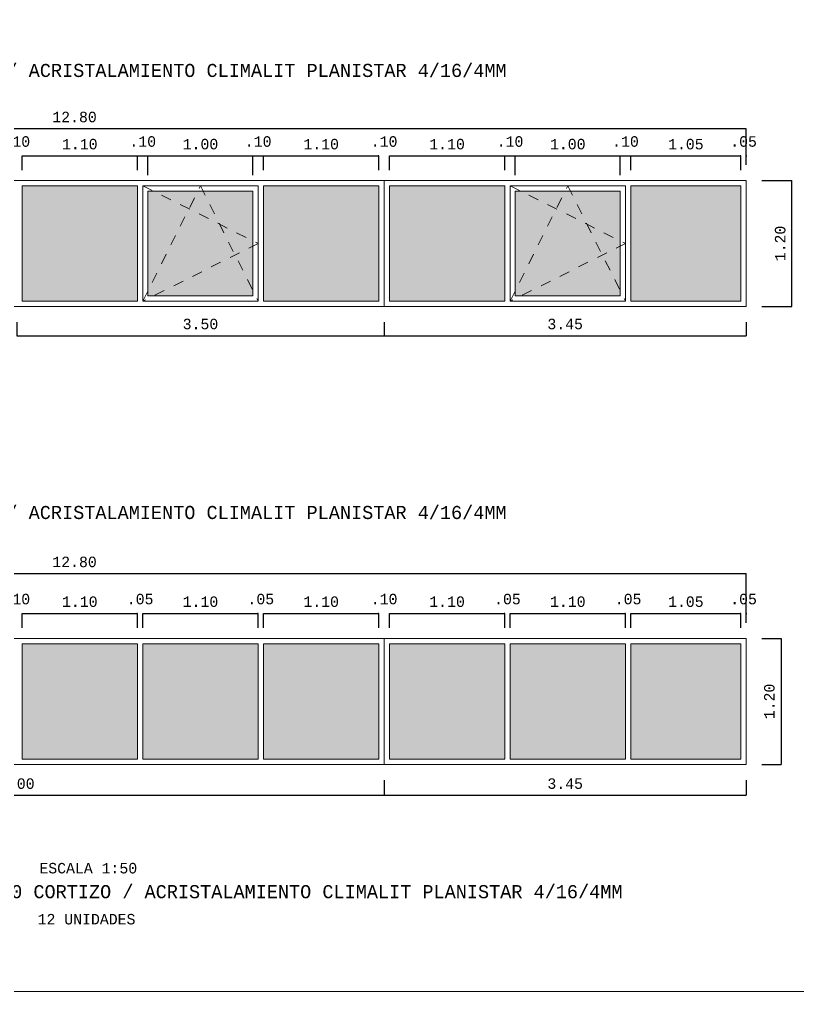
# Model space of a CAD drawing. Header units: millimetres. Extents: x 3472 to 4311, y 0 to 1645.
# Drawn here: x 3810.29 to 3817.72, y 1188.4 to 1197.67 of the extents above; entities that cross this region are included whole.
import ezdxf

# ---------------------------------------------------------------- set-up
doc = ezdxf.new("R2010")
doc.units = ezdxf.units.MM
doc.header["$LTSCALE"] = 0.1
doc.header["$PDMODE"] = 35
doc.linetypes.add('CONTINUA', pattern=[0])
doc.linetypes.add('PUNTOS', pattern=[0.25, 0, -0.25])
doc.layers.get('0').update_dxf_attribs({"lineweight": 9})
doc.layers.get('DEFPOINTS').update_dxf_attribs({"lineweight": 9})
for name, color, linetype, lineweight in [('A_cotas', 7, 'Continuous', 9), ('CARPINTERIAS', 7, 'PUNTOS', 9), ('Leyenda', 7, 'Continuous', 9)]:
    doc.layers.add(name, color=color, linetype=linetype, lineweight=lineweight)
doc.layers.add('COTAS-EXT', color=7, linetype='CONTINUA', lineweight=9, true_color=0x2e2e2e)
doc.styles.add('FUTURA', font='LUCON.TTF')
doc.styles.get("Standard").update_dxf_attribs({"font": 'LUCON.TTF'})
doc.dimstyles.new('ESCALA-100-INT', dxfattribs={"dimtxt": 0.15, "dimasz": 0.012, "dimexe": 0, "dimexo": 0, "dimgap": 0.05, "dimtad": 1, "dimzin": 4, "dimdsep": 46, "dimtxsty": 'Standard', "dimblk1": '1', "dimblk2": '1', "dimsah": 1, "dimcen": 0, "dimse1": 1, "dimse2": 1, "dimclrd": 256, "dimclrt": 7, "dimadec": 0, "dimazin": 0, "dimtfac": 1, "dimtofl": 0, "dimtmove": 2, "dimatfit": 3, "dimldrblk": '1', "dimfxl": 1, "dimtolj": 1, "dimtzin": 0, "dimarcsym": 0})

# ---------------------------------------------------------------- blocks, each defined once
blk = doc.blocks.new('*D225')
at = {"layer": 'COTAS-EXT', "lineweight": -2}
for p, q in [((3810.2161, 1196.3665), (3810.2091, 1196.3665)), ((3810.2161, 1196.231), (3810.2161, 1196.3665)), ((3810.3161, 1196.231), (3810.3161, 1196.3665)), ((3810.3161, 1196.3665), (3810.3231, 1196.3665))]:
    blk.add_line(p, q, dxfattribs=at)
at = {"layer": 'DEFPOINTS', "color": 0}
for p in [(3810.3161, 1196.3665), (3810.2161, 1196.081), (3810.3161, 1196.081)]:
    blk.add_point(p, dxfattribs=at)
at = {"layer": 'COTAS-EXT', "color": 250, "insert": (3810.2661, 1196.5021), "char_height": 0.1, "attachment_point": 5}
blk.add_mtext('\\A1;.10', dxfattribs=at)
blk = doc.blocks.new('1')
at = {"layer": 'A_cotas'}
blk.add_line((0, 0), (0, 0), dxfattribs=at)
at = {"layer": 'A_cotas', "linetype": 'Continuous', "const_width": 2.44}
blk.add_lwpolyline([(0, -6.1), (0, 6.1)], dxfattribs=at)
blk = doc.blocks.new('_NONE')
at = {"color": 0, "linetype": 'ByBlock'}
blk.add_circle((0, 0), 0.25, dxfattribs=at)
blk = doc.blocks.new('*D226')
at = {"layer": 'COTAS-EXT', "lineweight": -2}
for p, q in [((3810.3161, 1196.231), (3810.3161, 1196.3665)), ((3810.3161, 1196.3665), (3811.4161, 1196.3665)), ((3811.4161, 1196.231), (3811.4161, 1196.3665))]:
    blk.add_line(p, q, dxfattribs=at)
at = {"layer": 'DEFPOINTS', "color": 0}
for p in [(3811.4161, 1196.3665), (3810.3161, 1196.081), (3811.4161, 1196.081, 0)]:
    blk.add_point(p, dxfattribs=at)
at = {"layer": 'COTAS-EXT', "color": 250, "insert": (3810.8661, 1196.4771), "char_height": 0.1, "attachment_point": 5}
blk.add_mtext('\\A1;1.10', dxfattribs=at)
blk = doc.blocks.new('*D227')
at = {"layer": 'COTAS-EXT', "lineweight": -2}
for p, q in [((3811.4161, 1196.231), (3811.4161, 1196.3665)), ((3811.4161, 1196.3665), (3811.5161, 1196.3665)), ((3811.5161, 1196.181), (3811.5161, 1196.3665))]:
    blk.add_line(p, q, dxfattribs=at)
at = {"layer": 'DEFPOINTS', "color": 0}
for p in [(3811.5161, 1196.3665), (3811.4161, 1196.081), (3811.5161, 1196.031)]:
    blk.add_point(p, dxfattribs=at)
at = {"layer": 'COTAS-EXT', "color": 250, "insert": (3811.4661, 1196.5021), "char_height": 0.1, "attachment_point": 5}
blk.add_mtext('\\A1;.10', dxfattribs=at)
blk = doc.blocks.new('*D228')
at = {"layer": 'COTAS-EXT', "lineweight": -2}
for p, q in [((3811.5161, 1196.181), (3811.5161, 1196.3665)), ((3811.5161, 1196.3665), (3812.5161, 1196.3665)), ((3812.5161, 1196.181), (3812.5161, 1196.3665))]:
    blk.add_line(p, q, dxfattribs=at)
at = {"layer": 'DEFPOINTS', "color": 0}
for p in [(3812.5161, 1196.3665), (3811.5161, 1196.031), (3812.5161, 1196.031)]:
    blk.add_point(p, dxfattribs=at)
at = {"layer": 'COTAS-EXT', "color": 250, "insert": (3812.0161, 1196.4771), "char_height": 0.1, "attachment_point": 5}
blk.add_mtext('\\A1;1.00', dxfattribs=at)
blk = doc.blocks.new('*D229')
at = {"layer": 'COTAS-EXT', "lineweight": -2}
for p, q in [((3812.5161, 1196.181), (3812.5161, 1196.3665)), ((3812.5161, 1196.3665), (3812.6161, 1196.3665)), ((3812.6161, 1196.231), (3812.6161, 1196.3665))]:
    blk.add_line(p, q, dxfattribs=at)
at = {"layer": 'DEFPOINTS', "color": 0}
for p in [(3812.6161, 1196.3665), (3812.6161, 1196.081, 0), (3812.5161, 1196.031)]:
    blk.add_point(p, dxfattribs=at)
at = {"layer": 'COTAS-EXT', "color": 250, "insert": (3812.5661, 1196.5021), "char_height": 0.1, "attachment_point": 5}
blk.add_mtext('\\A1;.10', dxfattribs=at)
blk = doc.blocks.new('*D230')
at = {"layer": 'COTAS-EXT', "lineweight": -2}
for p, q in [((3812.6161, 1196.231), (3812.6161, 1196.3665)), ((3812.6161, 1196.3665), (3813.7161, 1196.3665)), ((3813.7161, 1196.231), (3813.7161, 1196.3665))]:
    blk.add_line(p, q, dxfattribs=at)
at = {"layer": 'DEFPOINTS', "color": 0}
for p in [(3813.7161, 1196.3665), (3812.6161, 1196.081), (3813.7161, 1196.081)]:
    blk.add_point(p, dxfattribs=at)
at = {"layer": 'COTAS-EXT', "color": 250, "insert": (3813.1661, 1196.4771), "char_height": 0.1, "attachment_point": 5}
blk.add_mtext('\\A1;1.10', dxfattribs=at)
blk = doc.blocks.new('*D231')
at = {"layer": 'COTAS-EXT', "lineweight": -2}
for p, q in [((3813.7161, 1196.3665), (3813.7091, 1196.3665)), ((3813.7161, 1196.231), (3813.7161, 1196.3665)), ((3813.8161, 1196.231), (3813.8161, 1196.3665)), ((3813.8161, 1196.3665), (3813.8231, 1196.3665))]:
    blk.add_line(p, q, dxfattribs=at)
at = {"layer": 'DEFPOINTS', "color": 0}
for p in [(3813.8161, 1196.3665), (3813.7161, 1196.081), (3813.8161, 1196.081)]:
    blk.add_point(p, dxfattribs=at)
at = {"layer": 'COTAS-EXT', "color": 250, "insert": (3813.7661, 1196.5021), "char_height": 0.1, "attachment_point": 5}
blk.add_mtext('\\A1;.10', dxfattribs=at)
blk = doc.blocks.new('*D232')
at = {"layer": 'COTAS-EXT', "lineweight": -2}
for p, q in [((3813.8161, 1196.231), (3813.8161, 1196.3665)), ((3813.8161, 1196.3665), (3814.9161, 1196.3665)), ((3814.9161, 1196.231), (3814.9161, 1196.3665))]:
    blk.add_line(p, q, dxfattribs=at)
at = {"layer": 'DEFPOINTS', "color": 0}
for p in [(3814.9161, 1196.3665), (3813.8161, 1196.081), (3814.9161, 1196.081, 0)]:
    blk.add_point(p, dxfattribs=at)
at = {"layer": 'COTAS-EXT', "color": 250, "insert": (3814.3661, 1196.4771), "char_height": 0.1, "attachment_point": 5}
blk.add_mtext('\\A1;1.10', dxfattribs=at)
blk = doc.blocks.new('*D233')
at = {"layer": 'COTAS-EXT', "lineweight": -2}
for p, q in [((3814.9161, 1196.231), (3814.9161, 1196.3665)), ((3814.9161, 1196.3665), (3815.0161, 1196.3665)), ((3815.0161, 1196.181), (3815.0161, 1196.3665))]:
    blk.add_line(p, q, dxfattribs=at)
at = {"layer": 'DEFPOINTS', "color": 0}
for p in [(3815.0161, 1196.3665), (3814.9161, 1196.081), (3815.0161, 1196.031)]:
    blk.add_point(p, dxfattribs=at)
at = {"layer": 'COTAS-EXT', "color": 250, "insert": (3814.9661, 1196.5021), "char_height": 0.1, "attachment_point": 5}
blk.add_mtext('\\A1;.10', dxfattribs=at)
blk = doc.blocks.new('*D234')
at = {"layer": 'COTAS-EXT', "lineweight": -2}
for p, q in [((3815.0161, 1196.181), (3815.0161, 1196.3665)), ((3815.0161, 1196.3665), (3816.0161, 1196.3665)), ((3816.0161, 1196.181), (3816.0161, 1196.3665))]:
    blk.add_line(p, q, dxfattribs=at)
at = {"layer": 'DEFPOINTS', "color": 0}
for p in [(3816.0161, 1196.3665), (3815.0161, 1196.031), (3816.0161, 1196.031)]:
    blk.add_point(p, dxfattribs=at)
at = {"layer": 'COTAS-EXT', "color": 250, "insert": (3815.5161, 1196.4771), "char_height": 0.1, "attachment_point": 5}
blk.add_mtext('\\A1;1.00', dxfattribs=at)
blk = doc.blocks.new('*D235')
at = {"layer": 'COTAS-EXT', "lineweight": -2}
for p, q in [((3816.0161, 1196.181), (3816.0161, 1196.3665)), ((3816.0161, 1196.3665), (3816.1161, 1196.3665)), ((3816.1161, 1196.231), (3816.1161, 1196.3665))]:
    blk.add_line(p, q, dxfattribs=at)
at = {"layer": 'DEFPOINTS', "color": 0}
for p in [(3816.1161, 1196.3665), (3816.1161, 1196.081, 0), (3816.0161, 1196.031)]:
    blk.add_point(p, dxfattribs=at)
at = {"layer": 'COTAS-EXT', "color": 250, "insert": (3816.0661, 1196.5021), "char_height": 0.1, "attachment_point": 5}
blk.add_mtext('\\A1;.10', dxfattribs=at)
blk = doc.blocks.new('*D236')
at = {"layer": 'COTAS-EXT', "lineweight": -2}
for p, q in [((3816.1161, 1196.231), (3816.1161, 1196.3665)), ((3816.1161, 1196.3665), (3817.1662, 1196.3665)), ((3817.1662, 1196.231), (3817.1662, 1196.3665))]:
    blk.add_line(p, q, dxfattribs=at)
at = {"layer": 'DEFPOINTS', "color": 0}
for p in [(3817.1662, 1196.3665), (3816.1161, 1196.081), (3817.1662, 1196.081)]:
    blk.add_point(p, dxfattribs=at)
at = {"layer": 'COTAS-EXT', "color": 250, "insert": (3816.6411, 1196.4771), "char_height": 0.1, "attachment_point": 5}
blk.add_mtext('\\A1;1.05', dxfattribs=at)
blk = doc.blocks.new('*D237')
at = {"layer": 'COTAS-EXT', "lineweight": -2}
for p, q in [((3817.1662, 1196.3665), (3817.1592, 1196.3665)), ((3817.1662, 1196.231), (3817.1662, 1196.3665)), ((3817.2162, 1196.281), (3817.2162, 1196.3665)), ((3817.2162, 1196.3665), (3817.2232, 1196.3665))]:
    blk.add_line(p, q, dxfattribs=at)
at = {"layer": 'DEFPOINTS', "color": 0}
for p in [(3817.2162, 1196.3665), (3817.1662, 1196.081), (3817.2162, 1196.131)]:
    blk.add_point(p, dxfattribs=at)
at = {"layer": 'COTAS-EXT', "color": 250, "insert": (3817.1912, 1196.5021), "char_height": 0.1, "attachment_point": 5}
blk.add_mtext('\\A1;.05', dxfattribs=at)
blk = doc.blocks.new('*D53')
at = {"layer": 'COTAS-EXT', "lineweight": -2}
for p, q in [((3804.4161, 1196.281), (3804.4161, 1196.6249)), ((3817.2162, 1196.6249), (3804.4161, 1196.6249)), ((3817.2162, 1196.281), (3817.2162, 1196.6249))]:
    blk.add_line(p, q, dxfattribs=at)
at = {"layer": 'DEFPOINTS', "color": 0}
for p in [(3804.4161, 1196.6249), (3804.4161, 1196.131), (3817.2162, 1196.131)]:
    blk.add_point(p, dxfattribs=at)
at = {"layer": 'COTAS-EXT', "color": 250, "insert": (3810.8161, 1196.7354), "char_height": 0.1, "attachment_point": 5}
blk.add_mtext('\\A1;12.80', dxfattribs=at)
blk = doc.blocks.new('*D242')
at = {"layer": 'COTAS-EXT', "lineweight": -2}
for p, q in [((3810.2661, 1194.781), (3810.2661, 1194.6529)), ((3813.7661, 1194.781), (3813.7661, 1194.6529)), ((3810.2661, 1194.6529), (3813.7661, 1194.6529))]:
    blk.add_line(p, q, dxfattribs=at)
at = {"layer": 'DEFPOINTS', "color": 0}
for p in [(3810.2661, 1194.931), (3813.7661, 1194.931), (3813.7661, 1194.6529)]:
    blk.add_point(p, dxfattribs=at)
at = {"layer": 'COTAS-EXT', "color": 250, "insert": (3812.0161, 1194.7634), "char_height": 0.1, "attachment_point": 5}
blk.add_mtext('\\A1;3.50', dxfattribs=at)
blk = doc.blocks.new('*D243')
at = {"layer": 'COTAS-EXT', "lineweight": -2}
for p, q in [((3813.7661, 1194.781), (3813.7661, 1194.6529)), ((3817.2162, 1194.781), (3817.2162, 1194.6529)), ((3813.7661, 1194.6529), (3817.2162, 1194.6529))]:
    blk.add_line(p, q, dxfattribs=at)
at = {"layer": 'DEFPOINTS', "color": 0}
for p in [(3813.7661, 1194.931), (3817.2162, 1194.931), (3817.2162, 1194.6529)]:
    blk.add_point(p, dxfattribs=at)
at = {"layer": 'COTAS-EXT', "color": 250, "insert": (3815.4911, 1194.7634), "char_height": 0.1, "attachment_point": 5}
blk.add_mtext('\\A1;3.45', dxfattribs=at)
blk = doc.blocks.new('*D54')
at = {"layer": 'COTAS-EXT', "lineweight": -2}
for p, q in [((3817.3662, 1196.131), (3817.6513, 1196.131)), ((3817.6513, 1194.931), (3817.6513, 1196.131)), ((3817.3662, 1194.931), (3817.6513, 1194.931))]:
    blk.add_line(p, q, dxfattribs=at)
at = {"layer": 'DEFPOINTS', "color": 0}
for p in [(3817.2162, 1196.131), (3817.6513, 1196.131), (3817.2162, 1194.931)]:
    blk.add_point(p, dxfattribs=at)
at = {"layer": 'COTAS-EXT', "color": 250, "insert": (3817.5407, 1195.531), "char_height": 0.1, "attachment_point": 5, "rotation": 90}
blk.add_mtext('\\A1;1.20', dxfattribs=at)
blk = doc.blocks.new('*D254')
at = {"layer": 'COTAS-EXT', "lineweight": -2}
for p, q in [((3810.2161, 1192.0076), (3810.2091, 1192.0076)), ((3810.2161, 1191.8682), (3810.2161, 1192.0076)), ((3810.3161, 1191.8682), (3810.3161, 1192.0076)), ((3810.3161, 1192.0076), (3810.3231, 1192.0076))]:
    blk.add_line(p, q, dxfattribs=at)
at = {"layer": 'DEFPOINTS', "color": 0}
for p in [(3810.3161, 1192.0076), (3810.2161, 1191.7182), (3810.3161, 1191.7182)]:
    blk.add_point(p, dxfattribs=at)
at = {"layer": 'COTAS-EXT', "color": 250, "insert": (3810.2661, 1192.1431), "char_height": 0.1, "attachment_point": 5}
blk.add_mtext('\\A1;.10', dxfattribs=at)
blk = doc.blocks.new('*D255')
at = {"layer": 'COTAS-EXT', "lineweight": -2}
for p, q in [((3810.3161, 1191.8682), (3810.3161, 1192.0076)), ((3810.3161, 1192.0076), (3811.4161, 1192.0076)), ((3811.4161, 1191.8682), (3811.4161, 1192.0076))]:
    blk.add_line(p, q, dxfattribs=at)
at = {"layer": 'DEFPOINTS', "color": 0}
for p in [(3811.4161, 1192.0076), (3810.3161, 1191.7182), (3811.4161, 1191.7182)]:
    blk.add_point(p, dxfattribs=at)
at = {"layer": 'COTAS-EXT', "color": 250, "insert": (3810.8661, 1192.1181), "char_height": 0.1, "attachment_point": 5}
blk.add_mtext('\\A1;1.10', dxfattribs=at)
blk = doc.blocks.new('*D256')
at = {"layer": 'COTAS-EXT', "lineweight": -2}
for p, q in [((3811.4161, 1192.0076), (3811.4091, 1192.0076)), ((3811.4161, 1191.8682), (3811.4161, 1192.0076)), ((3811.4661, 1191.8682), (3811.4661, 1192.0076)), ((3811.4661, 1192.0076), (3811.4731, 1192.0076))]:
    blk.add_line(p, q, dxfattribs=at)
at = {"layer": 'DEFPOINTS', "color": 0}
for p in [(3811.4661, 1192.0076), (3811.4161, 1191.7182), (3811.4661, 1191.7182)]:
    blk.add_point(p, dxfattribs=at)
at = {"layer": 'COTAS-EXT', "color": 250, "insert": (3811.4411, 1192.1431), "char_height": 0.1, "attachment_point": 5}
blk.add_mtext('\\A1;.05', dxfattribs=at)
blk = doc.blocks.new('*D257')
at = {"layer": 'COTAS-EXT', "lineweight": -2}
for p, q in [((3811.4661, 1191.8682), (3811.4661, 1192.0076)), ((3811.4661, 1192.0076), (3812.5661, 1192.0076)), ((3812.5661, 1191.8682), (3812.5661, 1192.0076))]:
    blk.add_line(p, q, dxfattribs=at)
at = {"layer": 'DEFPOINTS', "color": 0}
for p in [(3812.5661, 1192.0076), (3811.4661, 1191.7182), (3812.5661, 1191.7182)]:
    blk.add_point(p, dxfattribs=at)
at = {"layer": 'COTAS-EXT', "color": 250, "insert": (3812.0161, 1192.1181), "char_height": 0.1, "attachment_point": 5}
blk.add_mtext('\\A1;1.10', dxfattribs=at)
blk = doc.blocks.new('*D258')
at = {"layer": 'COTAS-EXT', "lineweight": -2}
for p, q in [((3812.5661, 1192.0076), (3812.5591, 1192.0076)), ((3812.5661, 1191.8682), (3812.5661, 1192.0076)), ((3812.6161, 1191.8682), (3812.6161, 1192.0076)), ((3812.6161, 1192.0076), (3812.6231, 1192.0076))]:
    blk.add_line(p, q, dxfattribs=at)
at = {"layer": 'DEFPOINTS', "color": 0}
for p in [(3812.6161, 1192.0076), (3812.5661, 1191.7182), (3812.6161, 1191.7182)]:
    blk.add_point(p, dxfattribs=at)
at = {"layer": 'COTAS-EXT', "color": 250, "insert": (3812.5911, 1192.1431), "char_height": 0.1, "attachment_point": 5}
blk.add_mtext('\\A1;.05', dxfattribs=at)
blk = doc.blocks.new('*D259')
at = {"layer": 'COTAS-EXT', "lineweight": -2}
for p, q in [((3812.6161, 1191.8682), (3812.6161, 1192.0076)), ((3812.6161, 1192.0076), (3813.7161, 1192.0076)), ((3813.7161, 1191.8682), (3813.7161, 1192.0076))]:
    blk.add_line(p, q, dxfattribs=at)
at = {"layer": 'DEFPOINTS', "color": 0}
for p in [(3813.7161, 1192.0076), (3812.6161, 1191.7182), (3813.7161, 1191.7182)]:
    blk.add_point(p, dxfattribs=at)
at = {"layer": 'COTAS-EXT', "color": 250, "insert": (3813.1661, 1192.1181), "char_height": 0.1, "attachment_point": 5}
blk.add_mtext('\\A1;1.10', dxfattribs=at)
blk = doc.blocks.new('*D260')
at = {"layer": 'COTAS-EXT', "lineweight": -2}
for p, q in [((3813.7161, 1192.0076), (3813.7091, 1192.0076)), ((3813.7161, 1191.8682), (3813.7161, 1192.0076)), ((3813.8161, 1191.8682), (3813.8161, 1192.0076)), ((3813.8161, 1192.0076), (3813.8231, 1192.0076))]:
    blk.add_line(p, q, dxfattribs=at)
at = {"layer": 'DEFPOINTS', "color": 0}
for p in [(3813.8161, 1192.0076), (3813.7161, 1191.7182), (3813.8161, 1191.7182)]:
    blk.add_point(p, dxfattribs=at)
at = {"layer": 'COTAS-EXT', "color": 250, "insert": (3813.7661, 1192.1431), "char_height": 0.1, "attachment_point": 5}
blk.add_mtext('\\A1;.10', dxfattribs=at)
blk = doc.blocks.new('*D261')
at = {"layer": 'COTAS-EXT', "lineweight": -2}
for p, q in [((3813.8161, 1191.8682), (3813.8161, 1192.0076)), ((3813.8161, 1192.0076), (3814.9161, 1192.0076)), ((3814.9161, 1191.8682), (3814.9161, 1192.0076))]:
    blk.add_line(p, q, dxfattribs=at)
at = {"layer": 'DEFPOINTS', "color": 0}
for p in [(3814.9161, 1192.0076), (3813.8161, 1191.7182), (3814.9161, 1191.7182)]:
    blk.add_point(p, dxfattribs=at)
at = {"layer": 'COTAS-EXT', "color": 250, "insert": (3814.3661, 1192.1181), "char_height": 0.1, "attachment_point": 5}
blk.add_mtext('\\A1;1.10', dxfattribs=at)
blk = doc.blocks.new('*D262')
at = {"layer": 'COTAS-EXT', "lineweight": -2}
for p, q in [((3814.9161, 1192.0076), (3814.9091, 1192.0076)), ((3814.9161, 1191.8682), (3814.9161, 1192.0076)), ((3814.9661, 1191.8682), (3814.9661, 1192.0076)), ((3814.9661, 1192.0076), (3814.9731, 1192.0076))]:
    blk.add_line(p, q, dxfattribs=at)
at = {"layer": 'DEFPOINTS', "color": 0}
for p in [(3814.9661, 1192.0076), (3814.9161, 1191.7182), (3814.9661, 1191.7182)]:
    blk.add_point(p, dxfattribs=at)
at = {"layer": 'COTAS-EXT', "color": 250, "insert": (3814.9411, 1192.1431), "char_height": 0.1, "attachment_point": 5}
blk.add_mtext('\\A1;.05', dxfattribs=at)
blk = doc.blocks.new('*D263')
at = {"layer": 'COTAS-EXT', "lineweight": -2}
for p, q in [((3814.9661, 1191.8682), (3814.9661, 1192.0076)), ((3814.9661, 1192.0076), (3816.0661, 1192.0076)), ((3816.0661, 1191.8682), (3816.0661, 1192.0076))]:
    blk.add_line(p, q, dxfattribs=at)
at = {"layer": 'DEFPOINTS', "color": 0}
for p in [(3816.0661, 1192.0076), (3814.9661, 1191.7182), (3816.0661, 1191.7182)]:
    blk.add_point(p, dxfattribs=at)
at = {"layer": 'COTAS-EXT', "color": 250, "insert": (3815.5161, 1192.1181), "char_height": 0.1, "attachment_point": 5}
blk.add_mtext('\\A1;1.10', dxfattribs=at)
blk = doc.blocks.new('*D264')
at = {"layer": 'COTAS-EXT', "lineweight": -2}
for p, q in [((3816.0661, 1192.0076), (3816.0591, 1192.0076)), ((3816.0661, 1191.8682), (3816.0661, 1192.0076)), ((3816.1161, 1191.8682), (3816.1161, 1192.0076)), ((3816.1161, 1192.0076), (3816.1231, 1192.0076))]:
    blk.add_line(p, q, dxfattribs=at)
at = {"layer": 'DEFPOINTS', "color": 0}
for p in [(3816.1161, 1192.0076), (3816.0661, 1191.7182), (3816.1161, 1191.7182)]:
    blk.add_point(p, dxfattribs=at)
at = {"layer": 'COTAS-EXT', "color": 250, "insert": (3816.0911, 1192.1431), "char_height": 0.1, "attachment_point": 5}
blk.add_mtext('\\A1;.05', dxfattribs=at)
blk = doc.blocks.new('*D265')
at = {"layer": 'COTAS-EXT', "lineweight": -2}
for p, q in [((3816.1161, 1191.8682), (3816.1161, 1192.0076)), ((3816.1161, 1192.0076), (3817.1661, 1192.0076)), ((3817.1661, 1191.8682), (3817.1661, 1192.0076))]:
    blk.add_line(p, q, dxfattribs=at)
at = {"layer": 'DEFPOINTS', "color": 0}
for p in [(3817.1661, 1192.0076), (3816.1161, 1191.7182), (3817.1661, 1191.7182)]:
    blk.add_point(p, dxfattribs=at)
at = {"layer": 'COTAS-EXT', "color": 250, "insert": (3816.6411, 1192.1181), "char_height": 0.1, "attachment_point": 5}
blk.add_mtext('\\A1;1.05', dxfattribs=at)
blk = doc.blocks.new('*D266')
at = {"layer": 'COTAS-EXT', "lineweight": -2}
for p, q in [((3817.1661, 1192.0076), (3817.1591, 1192.0076)), ((3817.1661, 1191.8682), (3817.1661, 1192.0076)), ((3817.2162, 1191.9182), (3817.2162, 1192.0076)), ((3817.2162, 1192.0076), (3817.2232, 1192.0076))]:
    blk.add_line(p, q, dxfattribs=at)
at = {"layer": 'DEFPOINTS', "color": 0}
for p in [(3817.2162, 1192.0076), (3817.1661, 1191.7182), (3817.2162, 1191.7682)]:
    blk.add_point(p, dxfattribs=at)
at = {"layer": 'COTAS-EXT', "color": 250, "insert": (3817.1911, 1192.1431), "char_height": 0.1, "attachment_point": 5}
blk.add_mtext('\\A1;.05', dxfattribs=at)
blk = doc.blocks.new('*D55')
at = {"layer": 'COTAS-EXT', "lineweight": -2}
for p, q in [((3804.4161, 1191.9182), (3804.4161, 1192.3864)), ((3804.4161, 1192.3864), (3817.2162, 1192.3864)), ((3817.2162, 1191.9182), (3817.2162, 1192.3864))]:
    blk.add_line(p, q, dxfattribs=at)
at = {"layer": 'DEFPOINTS', "color": 0}
for p in [(3817.2162, 1192.3864), (3804.4161, 1191.7682), (3817.2162, 1191.7682)]:
    blk.add_point(p, dxfattribs=at)
at = {"layer": 'COTAS-EXT', "color": 250, "insert": (3810.8161, 1192.497), "char_height": 0.1, "attachment_point": 5}
blk.add_mtext('\\A1;12.80', dxfattribs=at)
blk = doc.blocks.new('*D269')
at = {"layer": 'COTAS-EXT', "lineweight": -2}
for p, q in [((3817.3662, 1191.7682), (3817.5479, 1191.7682)), ((3817.5479, 1191.7682), (3817.5479, 1190.5682)), ((3817.3662, 1190.5682), (3817.5479, 1190.5682))]:
    blk.add_line(p, q, dxfattribs=at)
at = {"layer": 'DEFPOINTS', "color": 0}
for p in [(3817.2162, 1191.7682), (3817.2162, 1190.5682), (3817.5479, 1190.5682)]:
    blk.add_point(p, dxfattribs=at)
at = {"layer": 'COTAS-EXT', "color": 250, "insert": (3817.4373, 1191.1682), "char_height": 0.1, "attachment_point": 5, "rotation": 90}
blk.add_mtext('\\A1;1.20', dxfattribs=at)
blk = doc.blocks.new('*D271')
at = {"layer": 'COTAS-EXT', "lineweight": -2}
for p, q in [((3806.7661, 1190.4182), (3806.7661, 1190.2744)), ((3813.7661, 1190.4182), (3813.7661, 1190.2744)), ((3806.7661, 1190.2744), (3813.7661, 1190.2744))]:
    blk.add_line(p, q, dxfattribs=at)
at = {"layer": 'DEFPOINTS', "color": 0}
for p in [(3806.7661, 1190.5682), (3813.7661, 1190.5682), (3813.7661, 1190.2744)]:
    blk.add_point(p, dxfattribs=at)
at = {"layer": 'COTAS-EXT', "color": 250, "insert": (3810.2661, 1190.3849), "char_height": 0.1, "attachment_point": 5}
blk.add_mtext('\\A1;7.00', dxfattribs=at)
blk = doc.blocks.new('*D272')
at = {"layer": 'COTAS-EXT', "lineweight": -2}
for p, q in [((3813.7661, 1190.4182), (3813.7661, 1190.2744)), ((3817.2162, 1190.4182), (3817.2162, 1190.2744)), ((3813.7661, 1190.2744), (3817.2162, 1190.2744))]:
    blk.add_line(p, q, dxfattribs=at)
at = {"layer": 'DEFPOINTS', "color": 0}
for p in [(3813.7661, 1190.5682), (3817.2162, 1190.5682), (3817.2162, 1190.2744)]:
    blk.add_point(p, dxfattribs=at)
at = {"layer": 'COTAS-EXT', "color": 250, "insert": (3815.4911, 1190.3849), "char_height": 0.1, "attachment_point": 5}
blk.add_mtext('\\A1;3.45', dxfattribs=at)

msp = doc.modelspace()

# ---------------------------------------------------------------- hatches: boundary and pattern name
at = {"layer": 'COTAS-EXT'}
h = msp.add_hatch(dxfattribs=at)
h.set_pattern_fill('DOTS', color=256, scale=0.01, angle=90, style=0)
h.set_pattern_definition([(90, (3804.516095, 1194.981035), (-0.015875, 0.0079375), [0, -0.015875])])
h.paths.add_polyline_path([(3805.5161, 1196.031), (3804.5161, 1196.031), (3804.5161, 1195.031), (3805.5161, 1195.031)])
h.paths.add_polyline_path([(3806.7161, 1196.081), (3805.6161, 1196.081), (3805.6161, 1194.981), (3806.7161, 1194.981)])
h.paths.add_polyline_path([(3807.9161, 1196.081), (3806.8161, 1196.081), (3806.8161, 1194.981), (3807.9161, 1194.981)])
h.paths.add_polyline_path([(3809.0161, 1196.031), (3808.0161, 1196.031), (3808.0161, 1195.031), (3809.0161, 1195.031)])
h.paths.add_polyline_path([(3810.2161, 1196.081), (3809.1161, 1196.081), (3809.1161, 1194.981), (3810.2161, 1194.981)])
h.paths.add_polyline_path([(3811.4161, 1196.081), (3810.3161, 1196.081), (3810.3161, 1194.981), (3811.4161, 1194.981)])
h.paths.add_polyline_path([(3812.5161, 1196.031), (3811.5161, 1196.031), (3811.5161, 1195.031), (3812.5161, 1195.031)])
h.paths.add_polyline_path([(3813.7161, 1196.081), (3812.6161, 1196.081), (3812.6161, 1194.981), (3813.7161, 1194.981)])
h.paths.add_polyline_path([(3814.9161, 1196.081), (3813.8161, 1196.081), (3813.8161, 1194.981), (3814.9161, 1194.981)])
h.paths.add_polyline_path([(3816.0161, 1196.031), (3815.0161, 1196.031), (3815.0161, 1195.031), (3816.0161, 1195.031)])
h.paths.add_polyline_path([(3817.1662, 1196.081), (3816.1161, 1196.081), (3816.1161, 1194.981), (3817.1662, 1194.981)])
h = msp.add_hatch(dxfattribs=at)
h.set_pattern_fill('DOTS', color=256, scale=0.01, angle=90, style=0)
h.set_pattern_definition([(90, (3804.466095, 1190.618215), (-0.015875, 0.0079375), [0, -0.015875])])
h.paths.add_polyline_path([(3805.5661, 1191.7182), (3804.4661, 1191.7182), (3804.4661, 1190.6182), (3805.5661, 1190.6182)])
h.paths.add_polyline_path([(3806.7161, 1191.7182), (3805.6161, 1191.7182), (3805.6161, 1190.6182), (3806.7161, 1190.6182)])
h.paths.add_polyline_path([(3807.9161, 1191.7182), (3806.8161, 1191.7182), (3806.8161, 1190.6182), (3807.9161, 1190.6182)])
h.paths.add_polyline_path([(3809.0661, 1191.7182), (3807.9661, 1191.7182), (3807.9661, 1190.6182), (3809.0661, 1190.6182)])
h.paths.add_polyline_path([(3810.2161, 1191.7182), (3809.1161, 1191.7182), (3809.1161, 1190.6182), (3810.2161, 1190.6182)])
h.paths.add_polyline_path([(3811.4161, 1191.7182), (3810.3161, 1191.7182), (3810.3161, 1190.6182), (3811.4161, 1190.6182)])
h.paths.add_polyline_path([(3812.5661, 1191.7182), (3811.4661, 1191.7182), (3811.4661, 1190.6182), (3812.5661, 1190.6182)])
h.paths.add_polyline_path([(3813.7161, 1191.7182), (3812.6161, 1191.7182), (3812.6161, 1190.6182), (3813.7161, 1190.6182)])
h.paths.add_polyline_path([(3814.9161, 1191.7182), (3813.8161, 1191.7182), (3813.8161, 1190.6182), (3814.9161, 1190.6182)])
h.paths.add_polyline_path([(3816.0661, 1191.7182), (3814.9661, 1191.7182), (3814.9661, 1190.6182), (3816.0661, 1190.6182)])
h.paths.add_polyline_path([(3817.1661, 1191.7182), (3816.1161, 1191.7182), (3816.1161, 1190.6182), (3817.1661, 1190.6182)])

# ---------------------------------------------------------------- linework, layer by layer
for p, q in [((3813.7661, 1196.131), (3813.7661, 1194.931)), ((3813.7661, 1191.7682), (3813.7661, 1190.5682))]:
    msp.add_line(p, q)
for points in [[(3804.4161, 1196.131), (3817.2162, 1196.131), (3817.2162, 1194.931), (3804.4161, 1194.931)], [(3804.4161, 1190.5682), (3817.2162, 1190.5682), (3817.2162, 1191.7682), (3804.4161, 1191.7682)], [(3810.3161, 1191.7182), (3811.4161, 1191.7182), (3811.4161, 1190.6182), (3810.3161, 1190.6182)], [(3811.4661, 1190.6182), (3812.5661, 1190.6182), (3812.5661, 1191.7182), (3811.4661, 1191.7182)], [(3812.6161, 1191.7182), (3813.7161, 1191.7182), (3813.7161, 1190.6182), (3812.6161, 1190.6182)], [(3813.8161, 1191.7182), (3814.9161, 1191.7182), (3814.9161, 1190.6182), (3813.8161, 1190.6182)], [(3816.0661, 1191.7182), (3814.9661, 1191.7182), (3814.9661, 1190.6182), (3816.0661, 1190.6182)], [(3817.1661, 1191.7182), (3816.1161, 1191.7182), (3816.1161, 1190.6182), (3817.1661, 1190.6182)]]:
    msp.add_lwpolyline(points, close=True)
at = {"elevation": 0}
for points in [[(3810.3161, 1196.081), (3811.4161, 1196.081), (3811.4161, 1194.981), (3810.3161, 1194.981)], [(3811.4661, 1196.081), (3812.5661, 1196.081), (3812.5661, 1194.981), (3811.4661, 1194.981)], [(3813.7161, 1196.081), (3812.6161, 1196.081), (3812.6161, 1194.981), (3813.7161, 1194.981)], [(3814.9161, 1196.081), (3813.8161, 1196.081), (3813.8161, 1194.981), (3814.9161, 1194.981)], [(3816.0661, 1196.081), (3814.9661, 1196.081), (3814.9661, 1194.981), (3816.0661, 1194.981)], [(3816.1161, 1196.081), (3817.1662, 1196.081), (3817.1662, 1194.981), (3816.1161, 1194.981)], [(3811.5161, 1196.031), (3812.5161, 1196.031), (3812.5161, 1195.031), (3811.5161, 1195.031)], [(3815.0161, 1195.031), (3816.0161, 1195.031), (3816.0161, 1196.031), (3815.0161, 1196.031)]]:
    msp.add_lwpolyline(points, close=True, dxfattribs=at)
at = {"layer": 'CARPINTERIAS', "elevation": 0}
for points in [[(3811.4661, 1196.081), (3812.5661, 1195.531), (3811.4661, 1194.981)], [(3811.4661, 1194.981), (3812.0161, 1196.081), (3812.5661, 1194.981)], [(3814.9661, 1196.081), (3816.0661, 1195.531), (3814.9661, 1194.981)], [(3814.9661, 1194.981), (3815.5161, 1196.081), (3816.0661, 1194.981)]]:
    msp.add_lwpolyline(points, dxfattribs=at)
at = {"layer": 'COTAS-EXT'}
msp.add_lwpolyline([(3803.3658, 1207.3133), (3843.1688, 1207.3133), (3843.1688, 1188.4046), (3803.3658, 1188.4046)], close=True, dxfattribs=at)

# ---------------------------------------------------------------- texts
at = {"layer": 'Leyenda', "style": 'FUTURA'}
for p in [(3804.4483, 1197.1173), (3804.4483, 1192.9061), (3805.5524, 1189.2937)]:
    msp.add_text('ALUMINIO NATURAL CON R.P.T. TIPO SISTEMA 3000 CORTIZO / ACRISTALAMIENTO CLIMALIT PLANISTAR 4/16/4MM', height=0.125, rotation=360, dxfattribs=at).set_placement(p)
for s, p in [('ESCALA 1:50', (3810.4812, 1189.5302)), ('12 UNIDADES', (3810.4644, 1189.0441))]:
    msp.add_text(s, height=0.1, dxfattribs=at).set_placement(p)

# ---------------------------------------------------------------- dimensions: what is measured, and where the dimension line sits
at = {"layer": 'COTAS-EXT'}
for base, p1, p2, picture, middle in [((3804.4161, 1196.6249), (3817.2162, 1196.131), (3804.4161, 1196.131), '*D53', (3810.8161, 1196.7354)), ((3810.3161, 1196.3665), (3810.2161, 1196.081), (3810.3161, 1196.081), '*D225', (3810.2661, 1196.5021)), ((3811.4161, 1196.3665), (3810.3161, 1196.081), (3811.4161, 1196.081, 0), '*D226', (3810.8661, 1196.4771)), ((3811.5161, 1196.3665), (3811.4161, 1196.081), (3811.5161, 1196.031), '*D227', (3811.4661, 1196.5021)), ((3812.5161, 1196.3665), (3811.5161, 1196.031), (3812.5161, 1196.031), '*D228', (3812.0161, 1196.4771)), ((3812.6161, 1196.3665), (3812.5161, 1196.031), (3812.6161, 1196.081, 0), '*D229', (3812.5661, 1196.5021)), ((3813.7161, 1196.3665), (3812.6161, 1196.081), (3813.7161, 1196.081), '*D230', (3813.1661, 1196.4771)), ((3813.8161, 1196.3665), (3813.7161, 1196.081), (3813.8161, 1196.081), '*D231', (3813.7661, 1196.5021)), ((3814.9161, 1196.3665), (3813.8161, 1196.081), (3814.9161, 1196.081, 0), '*D232', (3814.3661, 1196.4771)), ((3815.0161, 1196.3665), (3814.9161, 1196.081), (3815.0161, 1196.031), '*D233', (3814.9661, 1196.5021)), ((3816.0161, 1196.3665), (3815.0161, 1196.031), (3816.0161, 1196.031), '*D234', (3815.5161, 1196.4771)), ((3816.1161, 1196.3665), (3816.0161, 1196.031), (3816.1161, 1196.081, 0), '*D235', (3816.0661, 1196.5021)), ((3817.1662, 1196.3665), (3816.1161, 1196.081), (3817.1662, 1196.081), '*D236', (3816.6411, 1196.4771)), ((3817.2162, 1196.3665), (3817.1662, 1196.081), (3817.2162, 1196.131), '*D237', (3817.1912, 1196.5021)), ((3813.7661, 1194.6529), (3810.2661, 1194.931), (3813.7661, 1194.931), '*D242', (3812.0161, 1194.7634)), ((3817.2162, 1194.6529), (3813.7661, 1194.931), (3817.2162, 1194.931), '*D243', (3815.4911, 1194.7634)), ((3817.2162, 1192.3864), (3804.4161, 1191.7682), (3817.2162, 1191.7682), '*D55', (3810.8161, 1192.497)), ((3810.3161, 1192.0076), (3810.2161, 1191.7182), (3810.3161, 1191.7182), '*D254', (3810.2661, 1192.1431)), ((3811.4161, 1192.0076), (3810.3161, 1191.7182), (3811.4161, 1191.7182), '*D255', (3810.8661, 1192.1181)), ((3811.4661, 1192.0076), (3811.4161, 1191.7182), (3811.4661, 1191.7182), '*D256', (3811.4411, 1192.1431)), ((3812.5661, 1192.0076), (3811.4661, 1191.7182), (3812.5661, 1191.7182), '*D257', (3812.0161, 1192.1181)), ((3812.6161, 1192.0076), (3812.5661, 1191.7182), (3812.6161, 1191.7182), '*D258', (3812.5911, 1192.1431)), ((3813.7161, 1192.0076), (3812.6161, 1191.7182), (3813.7161, 1191.7182), '*D259', (3813.1661, 1192.1181)), ((3813.8161, 1192.0076), (3813.7161, 1191.7182), (3813.8161, 1191.7182), '*D260', (3813.7661, 1192.1431)), ((3814.9161, 1192.0076), (3813.8161, 1191.7182), (3814.9161, 1191.7182), '*D261', (3814.3661, 1192.1181)), ((3814.9661, 1192.0076), (3814.9161, 1191.7182), (3814.9661, 1191.7182), '*D262', (3814.9411, 1192.1431)), ((3816.0661, 1192.0076), (3814.9661, 1191.7182), (3816.0661, 1191.7182), '*D263', (3815.5161, 1192.1181)), ((3816.1161, 1192.0076), (3816.0661, 1191.7182), (3816.1161, 1191.7182), '*D264', (3816.0911, 1192.1431)), ((3817.1661, 1192.0076), (3816.1161, 1191.7182), (3817.1661, 1191.7182), '*D265', (3816.6411, 1192.1181)), ((3817.2162, 1192.0076), (3817.1661, 1191.7182), (3817.2162, 1191.7682), '*D266', (3817.1911, 1192.1431)), ((3813.7661, 1190.2744), (3806.7661, 1190.5682), (3813.7661, 1190.5682), '*D271', (3810.2661, 1190.3849)), ((3817.2162, 1190.2744), (3813.7661, 1190.5682), (3817.2162, 1190.5682), '*D272', (3815.4911, 1190.3849))]:
    dim = msp.add_linear_dim(base=base, p1=p1, p2=p2, dimstyle='ESCALA-100-INT', override={"dimtxt": 0.1, "dimasz": 0.007, "dimexo": 0.15, "dimblk": 'NONE', "dimsah": 0, "dimse1": 0, "dimse2": 0, "dimclre": 256, "dimclrt": 250, "dimfxl": 0.5, "dimfxlon": 1}, dxfattribs=at)
    dim.commit()
    dim.dimension.update_dxf_attribs({"geometry": picture, "text_midpoint": middle})
for base, p1, p2, picture, middle in [((3817.6513, 1196.131), (3817.2162, 1194.931), (3817.2162, 1196.131), '*D54', (3817.5407, 1195.531)), ((3817.5479, 1190.5682), (3817.2162, 1191.7682), (3817.2162, 1190.5682), '*D269', (3817.4373, 1191.1682))]:
    dim = msp.add_linear_dim(base=base, p1=p1, p2=p2, angle=90, dimstyle='ESCALA-100-INT', override={"dimtxt": 0.1, "dimasz": 0.007, "dimexo": 0.15, "dimblk": 'NONE', "dimsah": 0, "dimse1": 0, "dimse2": 0, "dimclre": 256, "dimclrt": 250, "dimfxl": 0.5, "dimfxlon": 1}, dxfattribs=at)
    dim.commit()
    dim.dimension.update_dxf_attribs({"geometry": picture, "text_midpoint": middle})

doc.saveas('drawing.dxf')
